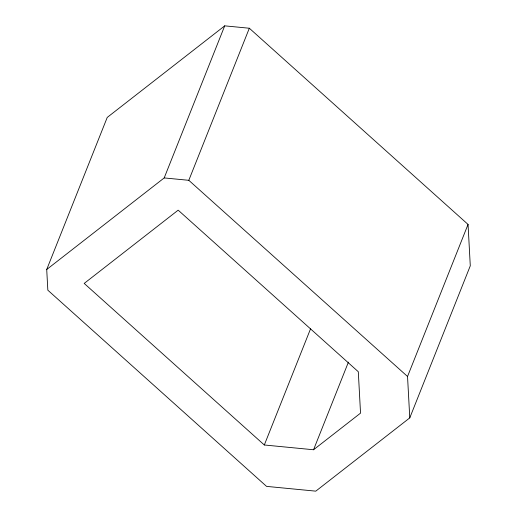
<?xml version="1.0" encoding="UTF-8"?>
<svg xmlns="http://www.w3.org/2000/svg" width="517" height="517" viewBox="0 0 517 517"><rect width="100%" height="100%" fill="white"/><g stroke="black" fill="none" stroke-linecap="round" stroke-linejoin="round"><path stroke-width="0.78" d="M46.717 269.493L107.232 117.424L224.714 25.85L249.33 28.235L468.047 224.423L470.283 265.822L409.774 417.878L315.784 491.15L266.552 486.381L47.835 290.192L46.717 269.493L164.199 177.926L224.714 25.85M409.774 417.878L407.538 376.479L188.808 180.31L249.33 28.235M264.316 444.988L84.193 283.419L178.178 210.16L358.3 371.729L360.536 413.128L313.548 449.758L264.316 444.988L310.53 328.87M313.548 449.758L348.426 362.107M407.538 376.479L468.047 224.423M164.199 177.926L188.808 180.31"/></g></svg>
